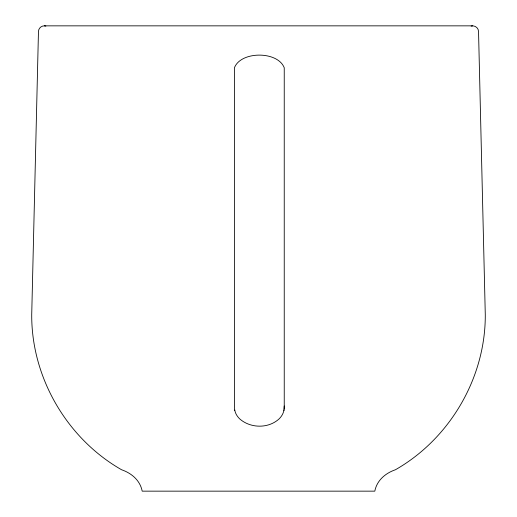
<?xml version="1.0" encoding="UTF-8"?>
<svg xmlns="http://www.w3.org/2000/svg" width="517" height="517" viewBox="0 0 517 517"><rect width="100%" height="100%" fill="white"/><g stroke="black" fill="none" stroke-linecap="round" stroke-linejoin="round"><path stroke-width="0.78" d="M284.24 408.999L284.24 67.772C277.778 50.899 240.89 50.899 234.427 67.772L234.427 405.418L234.705 410.052L235.468 412.689A20.085 16.253 10.4 0 0 239.785 418.957C250.506 428.373 268.161 428.716 278.883 419.093A20.085 16.253 -10.4 0 0 283.193 412.824L283.911 410.55L284.24 405.974M284.007 409.891L283.911 410.55M471.142 26.083C474.612 24.997 478.509 27.782 478.535 31.434L485.282 314.627C485.65 377.539 450.003 438.636 395.408 469.759C385.462 473.152 376.899 480.377 374.806 491.15L142.194 491.15C140.101 480.377 131.538 473.152 121.592 469.759C66.997 438.636 31.35 377.539 31.718 314.627L38.465 31.434C38.523 28.351 41.302 25.76 44.372 25.85L472.628 25.85M44.372 25.85L45.858 26.083M234.705 410.052L234.757 410.427"/></g></svg>
